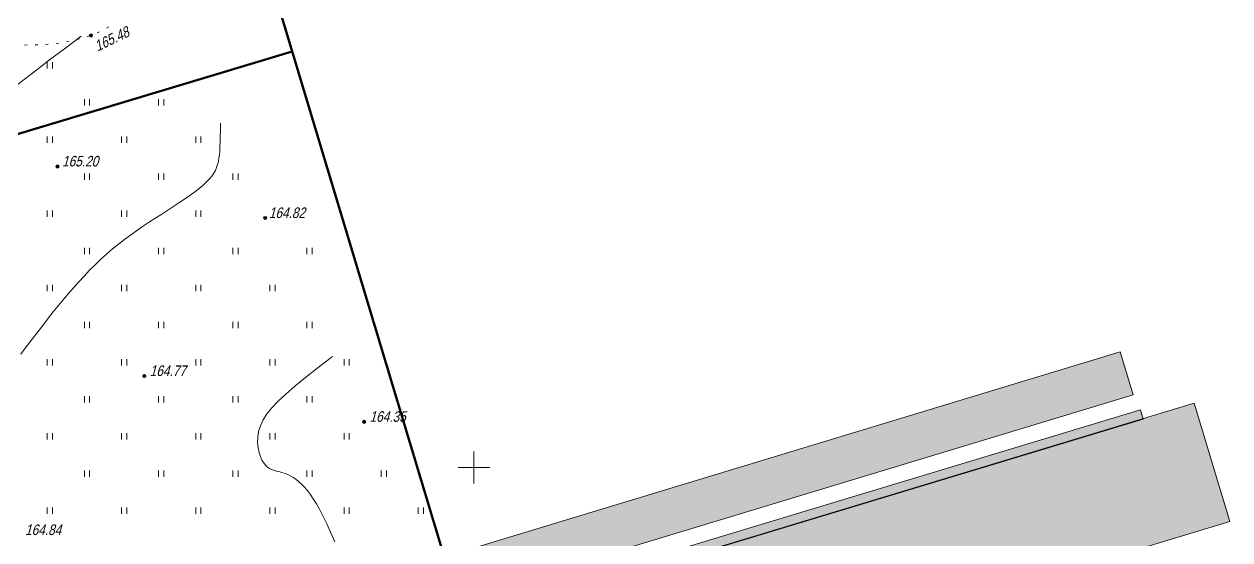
# Model space of a CAD drawing. Header units: millimetres. Extents: x -11347003 to 263213, y -3404021 to 236745.
# Drawn here: x 75603 to 189357, y 53578 to 102225 of the extents above; entities that cross this region are included whole.
import ezdxf

# ---------------------------------------------------------------- set-up
doc = ezdxf.new("R2010")
doc.units = ezdxf.units.MM
doc.layers.get('0').update_dxf_attribs({"lineweight": 13})
for name, color, linetype in [('23', 7, 'Continuous'), ('24_Растительость', 7, 'Continuous'), ('26', 32, 'Continuous'), ('38', 7, 'Continuous'), ('51', 92, 'Continuous'), ('Дороги отмостка', 5, 'Continuous'), ('Озеленение проект', 5, 'Continuous')]:
    doc.layers.add(name, color=color, linetype=linetype)
doc.layers.add('Разбивочный план', color=7, linetype='Continuous', lineweight=13)
doc.styles.get("Standard").update_dxf_attribs({"font": 'arial.ttf'})

# ---------------------------------------------------------------- blocks, each defined once
blk = doc.blocks.new('подоснова')
at = {"layer": '38', "lineweight": 13}
for points in [[(2205514.0314, 442890.7568, 1), (2205513.7314, 442890.7568, 1)], [(2205510.867732073, 442878.3920020833, 1), (2205510.567732073, 442878.3920020833, 1)], [(2205530.4562, 442873.5397, 1), (2205530.1562, 442873.5397, 1)], [(2205519.057500926, 442858.6267947898, 1), (2205518.757500926, 442858.6267947898, 1)], [(2205539.7964, 442854.3067, 1), (2205539.4964, 442854.3067, 1)]]:
    blk.add_hatch(color=256, dxfattribs=at).paths.add_polyline_path(points)
at = {"layer": '23', "linetype": 'Continuous', "lineweight": 13}
for p, q in [((2205514.676, 442891.105), (2205514.447, 442891.005)), ((2205515.567, 442891.556), (2205515.351, 442891.431)), ((2205510.839, 442890.036), (2205510.592, 442889.995)), ((2205511.826, 442890.197), (2205511.579, 442890.156)), ((2205512.793, 442890.445), (2205512.553, 442890.376)), ((2205513.754, 442890.721), (2205513.514, 442890.652)), ((2205507.848, 442889.855), (2205507.598, 442889.852)), ((2205508.848, 442889.867), (2205508.598, 442889.864)), ((2205509.846, 442889.922), (2205509.597, 442889.901))]:
    blk.add_line(p, q, dxfattribs=at)
at = {"layer": '24_Растительость', "linetype": 'Continuous', "lineweight": 13}
for p, q in [((2205509.751, 442887.635), (2205509.751, 442888.235)), ((2205510.246, 442887.635), (2205510.246, 442888.235)), ((2205513.251, 442884.135), (2205513.251, 442884.735)), ((2205513.746, 442884.135), (2205513.746, 442884.735)), ((2205520.251, 442884.135), (2205520.251, 442884.735)), ((2205520.746, 442884.135), (2205520.746, 442884.735)), ((2205509.751, 442880.635), (2205509.751, 442881.235)), ((2205510.246, 442880.635), (2205510.246, 442881.235)), ((2205516.751, 442880.635), (2205516.751, 442881.235)), ((2205517.246, 442880.635), (2205517.246, 442881.235)), ((2205523.751, 442880.635), (2205523.751, 442881.235)), ((2205524.246, 442880.635), (2205524.246, 442881.235)), ((2205513.251, 442877.135), (2205513.251, 442877.735)), ((2205513.746, 442877.135), (2205513.746, 442877.735)), ((2205520.251, 442877.135), (2205520.251, 442877.735)), ((2205520.746, 442877.135), (2205520.746, 442877.735)), ((2205527.251, 442877.135), (2205527.251, 442877.735)), ((2205527.746, 442877.135), (2205527.746, 442877.735)), ((2205509.751, 442873.635), (2205509.751, 442874.235)), ((2205510.246, 442873.635), (2205510.246, 442874.235)), ((2205516.751, 442873.635), (2205516.751, 442874.235)), ((2205517.246, 442873.635), (2205517.246, 442874.235)), ((2205523.751, 442873.635), (2205523.751, 442874.235)), ((2205524.246, 442873.635), (2205524.246, 442874.235)), ((2205513.251, 442870.135), (2205513.251, 442870.735)), ((2205513.746, 442870.135), (2205513.746, 442870.735)), ((2205520.251, 442870.135), (2205520.251, 442870.735)), ((2205520.746, 442870.135), (2205520.746, 442870.735)), ((2205527.251, 442870.135), (2205527.251, 442870.735)), ((2205527.746, 442870.135), (2205527.746, 442870.735)), ((2205534.251, 442870.135), (2205534.251, 442870.735)), ((2205534.746, 442870.135), (2205534.746, 442870.735)), ((2205509.751, 442866.635), (2205509.751, 442867.235)), ((2205510.246, 442866.635), (2205510.246, 442867.235)), ((2205516.751, 442866.635), (2205516.751, 442867.235)), ((2205517.246, 442866.635), (2205517.246, 442867.235)), ((2205523.751, 442866.635), (2205523.751, 442867.235)), ((2205524.246, 442866.635), (2205524.246, 442867.235)), ((2205530.751, 442866.635), (2205530.751, 442867.235)), ((2205531.246, 442866.635), (2205531.246, 442867.235)), ((2205513.251, 442863.135), (2205513.251, 442863.735)), ((2205513.746, 442863.135), (2205513.746, 442863.735)), ((2205520.251, 442863.135), (2205520.251, 442863.735)), ((2205520.746, 442863.135), (2205520.746, 442863.735)), ((2205527.251, 442863.135), (2205527.251, 442863.735)), ((2205527.746, 442863.135), (2205527.746, 442863.735)), ((2205534.251, 442863.135), (2205534.251, 442863.735)), ((2205534.746, 442863.135), (2205534.746, 442863.735)), ((2205509.751, 442859.635), (2205509.751, 442860.235)), ((2205510.246, 442859.635), (2205510.246, 442860.235)), ((2205516.751, 442859.635), (2205516.751, 442860.235)), ((2205517.246, 442859.635), (2205517.246, 442860.235)), ((2205523.751, 442859.635), (2205523.751, 442860.235)), ((2205524.246, 442859.635), (2205524.246, 442860.235)), ((2205530.751, 442859.635), (2205530.751, 442860.235)), ((2205531.246, 442859.635), (2205531.246, 442860.235)), ((2205537.751, 442859.635), (2205537.751, 442860.235)), ((2205538.246, 442859.635), (2205538.246, 442860.235)), ((2205513.251, 442856.135), (2205513.251, 442856.735)), ((2205513.746, 442856.135), (2205513.746, 442856.735)), ((2205520.251, 442856.135), (2205520.251, 442856.735)), ((2205520.746, 442856.135), (2205520.746, 442856.735)), ((2205527.251, 442856.135), (2205527.251, 442856.735)), ((2205527.746, 442856.135), (2205527.746, 442856.735)), ((2205534.251, 442856.135), (2205534.251, 442856.735)), ((2205534.746, 442856.135), (2205534.746, 442856.735)), ((2205509.751, 442852.635), (2205509.751, 442853.235)), ((2205510.246, 442852.635), (2205510.246, 442853.235)), ((2205516.751, 442852.635), (2205516.751, 442853.235)), ((2205517.246, 442852.635), (2205517.246, 442853.235)), ((2205523.751, 442852.635), (2205523.751, 442853.235)), ((2205524.246, 442852.635), (2205524.246, 442853.235)), ((2205530.751, 442852.635), (2205530.751, 442853.235)), ((2205531.246, 442852.635), (2205531.246, 442853.235)), ((2205537.751, 442852.635), (2205537.751, 442853.235)), ((2205538.246, 442852.635), (2205538.246, 442853.235)), ((2205513.251, 442849.135), (2205513.251, 442849.735)), ((2205513.746, 442849.135), (2205513.746, 442849.735)), ((2205520.251, 442849.135), (2205520.251, 442849.735)), ((2205520.746, 442849.135), (2205520.746, 442849.735)), ((2205527.251, 442849.135), (2205527.251, 442849.735)), ((2205527.746, 442849.135), (2205527.746, 442849.735)), ((2205534.251, 442849.135), (2205534.251, 442849.735)), ((2205534.746, 442849.135), (2205534.746, 442849.735)), ((2205541.251, 442849.135), (2205541.251, 442849.735)), ((2205541.746, 442849.135), (2205541.746, 442849.735)), ((2205509.751, 442845.635), (2205509.751, 442846.235)), ((2205510.246, 442845.635), (2205510.246, 442846.235)), ((2205516.751, 442845.635), (2205516.751, 442846.235)), ((2205517.246, 442845.635), (2205517.246, 442846.235)), ((2205523.751, 442845.635), (2205523.751, 442846.235)), ((2205524.246, 442845.635), (2205524.246, 442846.235)), ((2205530.751, 442845.635), (2205530.751, 442846.235)), ((2205531.246, 442845.635), (2205531.246, 442846.235)), ((2205537.751, 442845.635), (2205537.751, 442846.235)), ((2205538.246, 442845.635), (2205538.246, 442846.235)), ((2205544.751, 442845.635), (2205544.751, 442846.235)), ((2205545.246, 442845.635), (2205545.246, 442846.235))]:
    blk.add_line(p, q, dxfattribs=at)
at = {"layer": '26', "linetype": 'Continuous', "lineweight": 13}
for points in [[(2205506.798900879, 442885.9920416666), (2205507.71115625, 442886.7080833333), (2205508.764376465, 442887.52146875), (2205509.975878906, 442888.4477291667), (2205511.362980957, 442889.5023958333), (2205512.943, 442890.701)], [(2205507.245080729, 442860.6765729167), (2205507.676019206, 442861.2494244792), (2205508.110166667, 442861.8211666667), (2205508.545120768, 442862.3927067057), (2205508.981643229, 442862.9640807292), (2205509.421286784, 442863.5351070964), (2205509.865604166, 442864.1056041667), (2205510.316148112, 442864.6753902995), (2205510.774471354, 442865.2442838542), (2205511.242126627, 442865.8121031901), (2205511.720666667, 442866.3786666666), (2205512.211233073, 442866.9433619792), (2205512.713322917, 442867.5038541667), (2205513.226022135, 442868.0573776041), (2205513.748416667, 442868.6011666667), (2205514.279592448, 442869.1324557292), (2205514.818635417, 442869.6484791667), (2205515.364631511, 442870.1464713542), (2205515.916666667, 442870.6236666667), (2205516.473872396, 442871.0782519531), (2205517.0355625, 442871.5122239583), (2205517.601096354, 442871.928531901), (2205518.169833333, 442872.330125), (2205518.741132813, 442872.719952474), (2205519.314354167, 442873.1009635417), (2205519.888856771, 442873.4761074219), (2205520.464, 442873.8483333333), (2205521.038072592, 442874.2197434896), (2205521.605080729, 442874.5890520833), (2205522.157959961, 442874.954126302), (2205522.689645834, 442875.3128333333), (2205523.193073893, 442875.6630403646), (2205523.661179688, 442876.0026145833), (2205524.086898763, 442876.3294231771), (2205524.463166667, 442876.6413333333), (2205524.784961426, 442876.9372307942), (2205525.05543099, 442877.2200755208), (2205525.279765788, 442877.4938460286), (2205525.46315625, 442877.7625208333), (2205525.610792806, 442878.0300784505), (2205525.727865885, 442878.3004973958), (2205525.819565918, 442878.5777561849), (2205525.891083333, 442878.8658333333), (2205525.947070475, 442879.1695777994), (2205525.990027344, 442879.4973203125), (2205526.021915853, 442879.8582620443), (2205526.044697917, 442880.2616041666), (2205526.060335449, 442880.7165478516), (2205526.070790364, 442881.2322942708), (2205526.078024577, 442881.8180445964), (2205526.084, 442882.483)], [(2205536.869684038, 442842.9982084955), (2205536.482271652, 442843.899089261), (2205536.124575088, 442844.6924114786), (2205535.788928657, 442845.3916634139), (2205535.467666666, 442846.0103333334), (2205535.154496745, 442846.5603681642), (2205534.848619792, 442847.0475494792), (2205534.550610026, 442847.4761175131), (2205534.261041667, 442847.8503125001), (2205533.980488932, 442848.1743746745), (2205533.709526042, 442848.452544271), (2205533.448727214, 442848.6890615235), (2205533.198666667, 442848.8881666667), (2205532.95958724, 442849.0540843098), (2205532.73040625, 442849.1909765625), (2205532.509709636, 442849.3029899088), (2205532.296083333, 442849.3942708333), (2205532.088113281, 442849.4689658203), (2205531.884385417, 442849.5312213541), (2205531.683485677, 442849.5851839192), (2205531.484, 442849.635), (2205531.284979492, 442849.6854485677), (2205531.087335938, 442849.7438385417), (2205530.892446289, 442849.8181113281), (2205530.7016875, 442849.9162083333), (2205530.516436523, 442850.0460709636), (2205530.338070313, 442850.215640625), (2205530.167965821, 442850.432858724), (2205530.0075, 442850.7056666667), (2205529.859747396, 442851.0393706055), (2205529.734572917, 442851.4287356772), (2205529.643539062, 442851.8658917643), (2205529.598208333, 442852.34296875), (2205529.610143229, 442852.8520965169), (2205529.69090625, 442853.385404948), (2205529.852059896, 442853.9350239258), (2205530.105166667, 442854.4930833333), (2205530.461439779, 442855.0559357096), (2205530.930695313, 442855.6368242187), (2205531.522400065, 442856.2532146809), (2205532.246020833, 442856.9225729166), (2205533.111024414, 442857.662364746), (2205534.126877604, 442858.4900559895), (2205535.3030472, 442859.4231124673), (2205536.649, 442860.4789999998)]]:
    blk.add_lwpolyline(points, dxfattribs=at)
at = {"layer": '38', "lineweight": 13}
for centre in [(2205513.8814, 442890.7568), (2205510.717732073, 442878.3920020833), (2205530.3062, 442873.5397), (2205518.907500926, 442858.6267947898), (2205539.6464, 442854.3067)]:
    blk.add_circle(centre, 0.15, dxfattribs=at)
at = {"layer": '51', "lineweight": 13}
for p, q in [((2205550, 442848.5), (2205550, 442851.5)), ((2205550, 442850), (2205548.5, 442850)), ((2205550, 442850), (2205551.5, 442850))]:
    blk.add_line(p, q, dxfattribs=at)
at = {"layer": '38', "lineweight": 13, "oblique": 15, "width": 0.8}
blk.add_text('165.48    ', height=1, rotation=25.84978332647038, dxfattribs=at).set_placement((2205514.505764288, 442889.2247712128))
for s, p in [('165.20', (2205511.140632073, 442878.3938020833)), ('164.82    ', (2205530.65, 442873.53)), ('164.77', (2205519.411100926, 442858.6300947898)), ('164.35    ', (2205540.15, 442854.31)), ('164.84    ', (2205507.65, 442843.63))]:
    blk.add_text(s, height=1, dxfattribs=at).set_placement(p)

msp = doc.modelspace()

# ---------------------------------------------------------------- hatches: boundary and pattern name
at = {"layer": 'Дороги отмостка', "ltscale": 100, "true_color": 0xb3b3b3, "transparency": 33554636}
h = msp.add_hatch(color=253, dxfattribs=at)
h.dxf.hatch_style = 1
edge = h.paths.add_edge_path()
edge.add_line((-173193.1007139683, -42190.77630969881), (-169868.5250337124, -53194.07359090447))
edge.add_line((-169868.5250337124, -53194.07359090447), (43363.3331284523, 11128.69520765544))
edge.add_arc((50622.85877914497, -13304.7547274289), 25489.09940353598, 61.597887706033305, 106.54743367218211, ccw=False)
edge.add_arc((49632.08714905291, -13444.31159003902), 26095.54848370346, 15.897069507143328, 59.82984644903718, ccw=False)
edge.add_line((74729.61974239348, -6296.479163944714), (88497.0605201721, -58459.16328942775))
edge.add_line((88497.0605201721, -58459.16328942775), (96402.72641563414, -56358.48559534549))
edge.add_line((96402.72641563414, -56358.48559534549), (82925.04636335371, -5636.741929471485))
edge.add_line((82925.04636335371, -5636.741929471485), (82132.83852243422, -2655.356195057301))
edge.add_arc((106123.0607824037, 4065.729121785773), 24913.92686669483, 106.8204622950656, 195.6507129658377, ccw=False)
edge.add_line((98913.62632465361, 27913.74385505915), (189357.2438480854, 55296.68398675323))
edge.add_line((189357.2438480854, 55296.68398675323), (185978.783670187, 66478.32196608186))
edge.add_line((185978.783670187, 66478.32196608186), (84019.88465633336, 35614.24779801929))
edge.add_line((84019.88465633335, 35614.24779801929), (70016.4876858466, 31388.54430117847))
edge.add_arc((68281.13277370628, 37132.11319599845), 6000.003360051816, 196.861207731048, 286.8116029044593, ccw=False)
edge.add_line((62539.06844522309, 35391.78633928618), (47679.90529364079, 84561.80289605736))
edge.add_line((47679.90529364078, 84561.80289605736), (48908.84960974648, 84932.91820376285))
edge.add_line((48908.84960974648, 84932.91820376285), (48332.85830070254, 84758.55794256434))
edge.add_line((48332.85830070254, 84758.55794256434), (48331.67965678741, 84758.14402140387))
edge.add_line((48331.67965678741, 84758.14402140387), (47827.20056658979, 86435.15196494207))
edge.add_line((47827.20056658979, 86435.15196494207), (55292.76845337159, 88691.01979006032))
edge.add_line((55292.76845337159, 88691.01979006032), (55797.24754356932, 87014.01184652219))
edge.add_line((55797.24754356932, 87014.01184652219), (29220.24530609254, 174975.4468261486))
edge.add_line((29220.24530609253, 174975.4468261486), (25460.25239196901, 187419.8211891184))
edge.add_line((25460.25239196901, 187419.8211891184), (13015.87802899918, 183659.8282749949))
edge.add_line((13015.87802899918, 183659.8282749949), (-120689.3394832336, 143261.6434630507))
edge.add_line((-120689.3394832336, 143261.6434630507), (-116349.4575877285, 128903.1385952183))
edge.add_line((-116349.4575877285, 128903.1385952183), (-75470.98641291082, -6401.083037410368))
edge.add_arc((-81214.57773037827, -8136.35211680772), 6000.000000000003, -73.18814423265411, 16.810756363731514, ccw=False)
edge.add_line((-79479.19844204748, -13879.91013650532), (-173193.1007139683, -42190.77630969881))
h.paths.add_polyline_path([(-67295.95881817456, 9558.78046884379), (-38669.05040758134, 18208.22877677777), (-38673.47816071531, 18205.2634472824), (-37716.21859433301, 18494.49367144574), (-37711.79084119925, 18497.45900094179), (-9334.089275363867, 27071.61095864504), (-9335.236387552875, 27075.4695644734), (-8377.976821170567, 27364.69978863675), (-8376.829708981573, 27360.84118280837), (20964.54380744326, 36226.16082802037), (20962.7935310573, 36232.01738683636), (21920.05309743961, 36521.24761099971), (21921.80337384221, 36515.39105218874), (38672.67518034694, 41576.56628372674), (35335.25100615423, 52622.37322545581), (35335.23549924284, 52622.36853530182), (34698.92900608348, 54728.33958134287), (34698.93689354445, 54728.34196932569), (31555.88711080803, 65130.83446044026), (31556.01642175167, 65130.87353096515), (31266.78619758832, 66088.13309734745), (31266.65072634665, 66088.09216552551), (29882.69102295909, 70668.54838224151), (33027.46025913008, 76536.43845648342), (32674.0750237342, 76725.82439213037), (32655.40532641065, 76723.38251799293), (29829.97302926208, 78225.69151890778), (29853.57674448278, 78237.4129310849), (29479.88641068536, 78419.27317427655), (28246.55780031902, 76083.62622819844), (28126.22216181305, 76481.89871650506), (31256.23704323685, 82322.25833455313), (30944.80792545281, 82489.16205913972), (30906.17785896585, 82515.82528709745), (28080.74556181728, 84018.13428801231), (28083.2104115986, 84022.81765325554), (27730.64985816844, 84211.7648844209), (26490.10202067235, 81897.00097151787), (25815.58032378905, 84131.68653768708), (28945.65289729808, 89972.15380459235), (28593.09234386775, 90161.10103575766), (27997.80247319387, 90480.13381384418), (26287.66799735698, 91396.6435339074), (25744.2311482441, 91687.8868024864), (25396.44733151883, 91817.59032854214), (24179.00229885126, 89545.9344178359), (22914.43777540951, 93731.2386715665), (26045.01094927164, 99571.94963273578), (25692.43213909978, 99760.86279826885), (25420.91427088344, 99906.42079864917), (23172.82854920354, 101111.2338964299), (22871.99340814786, 101272.4600074813), (22519.43285431181, 101461.407238864), (21278.30455276946, 99146.31651752346), (21164.60650841976, 99522.62069163783), (24294.95650202258, 105362.8493360301), (23934.46196621618, 105556.0047618781), (23520.85789924338, 105777.7108008791), (21356.12110643388, 106937.8548363458), (21120.84244049484, 107063.9473672569), (20769.13877007676, 107252.4794425282), (19528.47328577969, 104937.6985375948), (17478.19393222969, 111723.4676618942), (20608.92569350935, 117564.4506885805), (20248.63836622561, 117757.5389176857), (19840.67637135281, 117976.1773575279), (17740.95787446605, 119101.4762383958), (17435.91649619794, 119265.0004486015), (17075.59338502556, 119458.0639983488), (15842.51744506831, 117138.6835077308), (15728.80416162621, 117514.98307765), (18859.15547200627, 123355.9045225101), (18498.91577043829, 123548.9282653159), (18187.75336031249, 123715.7280160029), (15999.7226428874, 124888.3559283988), (15686.08304438689, 125056.4443124902), (15333.52249095655, 125245.3915436555), (14092.55463260036, 122929.843905127), (13199.14572321128, 125885.7490933831), (13199.36415913594, 125885.8195817562), (12910.1339349726, 126843.0791481385), (12909.91549904625, 126843.008659771), (10903.10582336507, 133484.9070488874), (10903.20209413653, 133484.9411079032), (10613.9718699734, 134442.2006742856), (10613.87559920382, 134442.1666152628), (8921.406304779344, 140043.6988464902), (12050.80901551283, 145883.1014919803), (11698.24846208243, 146072.0487231457), (11269.05796704329, 146302.0641201919), (8877.76403464099, 147583.6265724674), (8525.203481210843, 147772.5738036328), (7724.657849437459, 146278.8191227965), (7285.237286180953, 145458.8951894586), (7151.212729460956, 145903.1213407915), (10281.60694944937, 151744.1887745275), (9929.046396019005, 151933.1360056927), (9481.763351400286, 152172.5222716546), (7517.488760447626, 153225.2329098633), (7108.349450304058, 153443.947325384), (6756.096982314788, 153633.8394069371), (5514.954358007464, 151317.9656689995), (4898.527018791698, 153361.6626917004), (8029.985385490989, 159204.7157388322), (7677.424832060824, 159393.6629699975), (7220.986323882827, 159638.2813525089), (5312.706771845003, 160660.9826562671), (4856.767464931036, 160904.8521142821), (4504.043780712891, 161094.3681602142), (3263.041637983482, 158777.9493591691), (2108.936645079069, 162600.3677849037), (2107.414916143152, 162599.9624045467), (1818.184691979808, 163557.221970929), (1820.305498105566, 163557.8084994924), (440.2769662442843, 168127.4196963524), (-16314.53912853424, 163065.0559573006), (-16314.48556376712, 163065.3792816428), (-17271.74513014941, 162776.1490574794), (-17271.66464476232, 162775.8664204137), (-105533.7554001782, 136108.0232614326), (-99477.24434542398, 116063.8011447006), (-99474.99558590511, 116064.4746787755), (-99188.07519890995, 115106.5202479561), (-99188.0014632216, 115106.5423327981), (-89085.1132564174, 81670.69133554999), (-89081.0165945055, 81671.91834153619), (-88794.09620751035, 80713.96391071679), (-88795.86735694161, 80713.43342736195), (-87850.31447894227, 77584.09514358942), (-87847.10594785259, 77585.04844063788), (-86921.53144500415, 74521.82924513833), (-86924.73997609383, 74520.87594808987), (-78727.41692913599, 47391.56627947328), (-78721.28392303809, 47392.67331232465), (-78434.36353604293, 46434.71888150525), (-78438.17404693352, 46434.30746757046)], flags=0)
edge = h.paths.add_edge_path(flags=16)
edge.add_line((-7599.567159501687, 169073.1670159562), (-328.4236766837203, 171270.0993144832))
edge.add_arc((1118.981253097753, 166468.1034249834), 5015.390867472641, -23.67867824913759, 106.7737186424448, ccw=False)
edge.add_line((5712.136939247135, 164453.8873500993), (4504.043780712891, 161094.3681602142))
edge.add_line((4504.043780712891, 161094.3681602142), (4856.767464931036, 160904.8521142821))
edge.add_line((4856.767464931036, 160904.8521142821), (5312.706771845003, 160660.9826562671))
edge.add_line((5312.706771845003, 160660.9826562671), (7220.986323882827, 159638.2813525089))
edge.add_line((7220.986323882827, 159638.2813525089), (7677.424832060824, 159393.6629699975))
edge.add_line((7677.424832060824, 159393.6629699975), (8029.985385490989, 159204.7157388322))
edge.add_line((8029.985385490989, 159204.7157388322), (4898.527018791698, 153361.6626917004))
edge.add_line((4898.527018791698, 153361.6626917004), (5514.954358007464, 151317.9656689995))
edge.add_line((5514.954358007464, 151317.9656689995), (6756.096982314774, 153633.8394069371))
edge.add_line((6756.096982314774, 153633.8394069371), (7108.349450304058, 153443.947325384))
edge.add_line((7108.349450304058, 153443.947325384), (7517.488760447626, 153225.2329098633))
edge.add_line((7517.488760447626, 153225.2329098633), (9481.763351400286, 152172.5222716546))
edge.add_line((9481.763351400286, 152172.5222716546), (9929.046396019005, 151933.1360056927))
edge.add_line((9929.046396019005, 151933.1360056927), (10281.60694944938, 151744.1887745275))
edge.add_line((10281.60694944938, 151744.1887745275), (7151.212729460956, 145903.1213407915))
edge.add_line((7151.212729460956, 145903.1213407915), (7285.237286180953, 145458.8951894586))
edge.add_line((7285.237286180953, 145458.8951894586), (7724.657849437459, 146278.8191227965))
edge.add_line((7724.657849437459, 146278.8191227965), (8525.203481210843, 147772.5738036328))
edge.add_line((8525.203481210843, 147772.5738036328), (8877.76403464099, 147583.6265724674))
edge.add_line((8877.76403464099, 147583.6265724674), (11269.05796704329, 146302.0641201919))
edge.add_line((11269.05796704329, 146302.0641201919), (11698.24846208243, 146072.0487231457))
edge.add_line((11698.24846208243, 146072.0487231457), (12050.80901551283, 145883.1014919803))
edge.add_line((12050.80901551283, 145883.1014919803), (10172.03136988521, 142377.451356597))
edge.add_line((10172.03136988521, 142377.451356597), (11719.90037225467, 137254.4998590105))
edge.add_line((11719.90037225467, 137254.4998590105), (12761.12917924265, 133808.3654200342))
edge.add_line((12761.12917924265, 133808.3654200342), (15055.0234765321, 126216.308722979))
edge.add_line((15055.0234765321, 126216.308722979), (13262.87603285224, 125674.8221449675))
edge.add_line((13262.87603285224, 125674.8221449675), (14092.55463260038, 122929.843905127))
edge.add_line((14092.55463260038, 122929.843905127), (15333.52249095655, 125245.3915436555))
edge.add_line((15333.52249095655, 125245.3915436555), (15686.08304438689, 125056.4443124902))
edge.add_line((15686.08304438689, 125056.4443124902), (15999.7226428874, 124888.3559283988))
edge.add_line((15999.7226428874, 124888.3559283988), (18187.75336031249, 123715.7280160029))
edge.add_line((18187.75336031249, 123715.7280160029), (18498.91577043829, 123548.9282653159))
edge.add_line((18498.91577043829, 123548.9282653159), (18859.15547200627, 123355.9045225101))
edge.add_line((18859.15547200627, 123355.9045225101), (15728.80416162621, 117514.98307765))
edge.add_line((15728.80416162621, 117514.98307765), (15842.51744506831, 117138.6835077308))
edge.add_line((15842.51744506831, 117138.6835077308), (17075.59338502556, 119458.0639983488))
edge.add_line((17075.59338502556, 119458.0639983488), (17435.91649619794, 119265.0004486015))
edge.add_line((17435.91649619794, 119265.0004486015), (17740.95787446606, 119101.4762383958))
edge.add_line((17740.95787446606, 119101.4762383958), (19840.67637135281, 117976.1773575279))
edge.add_line((19840.67637135281, 117976.1773575279), (20248.63836622561, 117757.5389176857))
edge.add_line((20248.63836622561, 117757.5389176857), (20608.92569350935, 117564.4506885805))
edge.add_line((20608.92569350935, 117564.4506885805), (17478.19393222988, 111723.4676618946))
edge.add_line((17478.19393222988, 111723.4676618946), (17753.43145671671, 110812.5194575546))
edge.add_line((17753.43145671671, 110812.5194575546), (18100.5077257125, 109663.8079778958))
edge.add_line((18100.5077257125, 109663.8079778958), (18675.72502557085, 107760.0226296294))
edge.add_line((18675.72502557085, 107760.0226296294), (18794.66026370469, 107366.3850185783))
edge.add_line((18794.66026370469, 107366.3850185783), (19528.47328577969, 104937.6985375948))
edge.add_line((19528.47328577969, 104937.6985375948), (20769.13877007674, 107252.4794425282))
edge.add_line((20769.13877007674, 107252.4794425282), (21120.84244049484, 107063.9473672569))
edge.add_line((21120.84244049484, 107063.9473672569), (21356.12110643388, 106937.8548363458))
edge.add_line((21356.12110643388, 106937.8548363458), (23520.85789924338, 105777.7108008791))
edge.add_line((23520.85789924338, 105777.7108008791), (23934.46196621618, 105556.0047618781))
edge.add_line((23934.46196621618, 105556.0047618781), (24294.95650202259, 105362.8493360301))
edge.add_line((24294.95650202259, 105362.8493360301), (21164.60650841976, 99522.62069163783))
edge.add_line((21164.60650841976, 99522.62069163783), (21278.30455276946, 99146.31651752346))
edge.add_line((21278.30455276946, 99146.31651752346), (22519.43285431181, 101461.407238864))
edge.add_line((22519.43285431181, 101461.407238864), (22871.99340814786, 101272.4600074813))
edge.add_line((22871.99340814786, 101272.4600074813), (23130.62114726175, 101133.8540439591))
edge.add_line((23130.62114726175, 101133.8540439591), (25406.27848196971, 99914.26453432595))
edge.add_line((25406.27848196971, 99914.26453432595), (25692.43213909978, 99760.86279826885))
edge.add_line((25692.43213909978, 99760.86279826885), (26045.01094927164, 99571.94963273578))
edge.add_line((26045.01094927164, 99571.94963273578), (22914.43777540951, 93731.2386715665))
edge.add_line((22914.43777540951, 93731.2386715665), (24179.00229885126, 89545.9344178359))
edge.add_line((24179.00229885126, 89545.9344178359), (25396.44733151883, 91817.59032854214))
edge.add_line((25396.44733151883, 91817.59032854214), (25744.2311482441, 91687.8868024864))
edge.add_line((25744.2311482441, 91687.8868024864), (26287.66799735698, 91396.6435339074))
edge.add_line((26287.66799735698, 91396.6435339074), (27997.80247319387, 90480.13381384418))
edge.add_line((27997.80247319387, 90480.13381384418), (28593.09234386775, 90161.10103575766))
edge.add_line((28593.09234386775, 90161.10103575766), (28945.65289729808, 89972.15380459235))
edge.add_line((28945.65289729808, 89972.15380459235), (25815.58032378905, 84131.68653768708))
edge.add_line((25815.58032378905, 84131.68653768708), (26490.10202067235, 81897.00097151787))
edge.add_line((26490.10202067235, 81897.00097151787), (27730.64985816844, 84211.7648844209))
edge.add_line((27730.64985816844, 84211.7648844209), (28083.2104115986, 84022.81765325554))
edge.add_line((28083.2104115986, 84022.81765325554), (28080.74556181728, 84018.13428801231))
edge.add_line((28080.74556181728, 84018.13428801231), (30906.17785896585, 82515.82528709745))
edge.add_line((30906.17785896585, 82515.82528709745), (30944.80792545281, 82489.16205913972))
edge.add_line((30944.80792545281, 82489.16205913972), (31256.23704323685, 82322.25833455313))
edge.add_line((31256.23704323685, 82322.25833455313), (28126.22216181305, 76481.89871650506))
edge.add_line((28126.22216181305, 76481.89871650506), (28246.55780031902, 76083.62622819844))
edge.add_line((28246.55780031902, 76083.62622819844), (29479.88641068536, 78419.27317427655))
edge.add_line((29479.88641068536, 78419.27317427655), (29853.56460634454, 78237.39010256785))
edge.add_line((29853.56460634454, 78237.39010256785), (29829.97302926208, 78225.69151890778))
edge.add_line((29829.97302926208, 78225.69151890778), (32655.40532641065, 76723.38251799293))
edge.add_line((32655.40532641065, 76723.38251799293), (32674.0750237342, 76725.82439213037))
edge.add_line((32674.0750237342, 76725.82439213037), (33027.46025913001, 76536.43845648345))
edge.add_line((33027.46025913001, 76536.43845648345), (32555.09218121541, 75655.03707290883))
edge.add_line((32555.09218121542, 75655.03707290883), (34382.92861241207, 74675.44752626545))
edge.add_arc((32965.82437866843, 72031.24337554179), 2999.99999999973, 16.802461588686185, 61.81187628378132, ccw=False)
edge.add_line((35837.74561574422, 72898.46215303187), (43910.72249311735, 46164.95743536392))
edge.add_arc((37688.22647945571, 44285.98341745813), 6499.999999999998, -73.18604665254168, 16.80246158878242, ccw=False)
edge.add_line((39568.44849952265, 38063.86439294121), (-63795.61982346034, 6829.332371592591))
edge.add_arc((-65820.45118923954, 13530.08292210235), 7000.000000000002, 196.8118762837803, 286.81375567879354, ccw=False)
edge.add_line((-72521.2681539156, 11505.47135295892), (-107823.4746564682, 128344.628382257))
edge.add_arc((-98250.87899265584, 131236.9306239233), 9999.999999999314, 106.8118762837594, 196.8118762839779, ccw=False)
edge.add_line((-101143.1812342856, 140809.5262877466), (-7599.56715950169, 169073.1670159562))
edge = h.paths.add_edge_path(flags=16)
edge.add_arc((-51603.18681607785, 1614.133761280693), 3500.000000000001, 61.79635023838932, 151.8274023293025, ccw=False)
edge.add_line((-49949.06265468601, 4698.59048146656), (-47145.99955495636, 3195.371334694797))
edge.add_line((-47145.99955495636, 3195.371334694797), (-15271.50069594177, 12843.15159601882))
edge.add_line((-15271.50069594176, 12843.15159601882), (-13769.8009213701, 15647.02897053616))
edge.add_arc((-10684.44818305912, 13994.57670792856), 3500.000000000012, 61.796350238371474, 151.8274023291905, ccw=False)
edge.add_line((-9030.324021666314, 17079.03342811392), (-6227.260921937628, 15575.81428134267))
edge.add_line((-6227.260921937628, 15575.81428134267), (26386.52423531207, 25429.87381138198))
edge.add_line((26386.52423531207, 25429.87381138198), (28182.42809828367, 28783.0701649145))
edge.add_arc((32751.58898909386, 26428.92115888899), 5139.965835361189, 83.76537614854749, 152.7413137895416, ccw=False)
edge.add_line((33309.78980095137, 31538.48676100449), (40725.33645964259, 30508.41758030784))
edge.add_arc((39825.06078422912, 24213.59062081118), 6358.879047579617, 25.10488915161659, 81.86084689266659, ccw=False)
edge.add_arc((43141.73252104055, 25989.36029659744), 2609.845544774344, -73.95967330564821, 20.691545952081015, ccw=False)
edge.add_line((43862.86900645898, 23481.12268086466), (-53012.96410636017, -5789.290781642445))
edge.add_arc((-53736.038824252, -3396.141611125549), 2500.000000000007, 196.5635358453647, 286.81185611259923, ccw=False)
edge.add_line((-56132.29931935841, -4108.837647028941), (-56293.66569882901, -3566.28393424795))
edge.add_arc((-49905.01678074001, -1824.789357654695), 6621.754930447318, 153.387875633784, 195.2479043984691, ccw=False)
edge.add_line((-55825.25946095458, 1141.414439502398), (-54688.53955439206, 3266.586023882259))
edge = h.paths.add_edge_path(flags=16)
edge.add_line((49003.73170396713, 36519.35414420675), (51875.51040311401, 37387.0448166968))
edge.add_arc((52453.97085144071, 35472.52568393221), 1999.999999999998, 16.811876283780407, 106.8118762837803, ccw=False)
edge.add_line((54368.4899842053, 36050.98613225891), (55315.72174205098, 32899.44634525649))
edge.add_arc((51930.22115197637, 32015.93722050086), 3498.885911104004, -163.20637023006338, 14.626183030737593, ccw=False)
edge.add_line((48580.557033691, 31005.02035270524), (47667.67301952923, 34026.37456311547))
edge.add_arc((49582.19215229382, 34604.83501144216), 1999.999999999996, 106.81187628378001, 196.8118762837801, ccw=False)
edge = h.paths.add_edge_path(flags=16)
edge.add_line((-67366.23546813907, 1358.868030425103), (-64494.4567689922, 2226.55870291515))
edge.add_arc((-63915.99632066551, 312.0395701505622), 1999.999999999998, 16.811876283780407, 106.8118762837803, ccw=False)
edge.add_line((-62001.47718790092, 890.500018477258), (-61054.24543005523, -2261.039768525156))
edge.add_arc((-64439.74602012985, -3144.548893280788), 3498.885911104005, -163.20637023006338, 14.626183030737593, ccw=False)
edge.add_line((-67789.41013841522, -4155.465761076404), (-68702.29415257697, -1134.111550666181))
edge.add_arc((-66787.77501981237, -555.6511023394943), 2000.000000000009, 106.8118762837804, 196.8118762837799, ccw=False)
at = {"layer": 'Озеленение проект', "lineweight": 15, "ltscale": 100, "transparency": 33554643}
h = msp.add_hatch(dxfattribs=at)
h.set_pattern_fill('CORK', color=64, scale=100)
h.set_pattern_definition([(0, (0, 0), (0, 317.5), []), (135, (158.75, -158.75), (-635.0002742818307, -635.0002742818306), [449.013, -449.013]), (135, (238.125, -158.75), (-635.0002742818307, -635.0002742818306), [449.013, -449.013]), (135, (317.5, -158.75), (-635.0002742818307, -635.0002742818306), [449.013, -449.013])])
edge = h.paths.add_edge_path()
edge.add_line((66753.20808554521, 31340.96955740925), (180915.3802486137, 65844.6014065072))
edge.add_line((180915.3802486137, 65844.6014065072), (181178.5794306472, 64973.49509923905))
edge.add_line((181178.5794306472, 64973.49509923905), (70045.05795009162, 31391.99870956971))
edge.add_arc((68309.70267752232, 37135.56398542106), 5999.999999999959, 254.9646014404145, 286.8116161944365, ccw=False)
edge = h.paths.add_edge_path()
edge.add_line((62402.37689808963, 35942.10371154601), (179013.4988520239, 71311.48764677625))
edge.add_line((179013.4988520239, 71311.48764677625), (180242.7277745213, 67243.12748011667))
edge.add_line((180242.7277745213, 67243.12748011667), (64758.9620461085, 32301.94241819369))
edge.add_arc((68463.55346779332, 37283.12802051182), 6207.753829394509, 192.4756147453675, 233.3611985756388, ccw=False)

# ---------------------------------------------------------------- linework, layer by layer
at = {"ltscale": 100}
msp.add_lwpolyline([(62402.37689808963, 35942.10371154601), (179013.4988520239, 71311.48764677625), (180242.7277745213, 67243.12748011667), (64758.9620461085, 32301.94241819369, -0.1803139446136447), (62402.37689808963, 35942.10371154601)], format="xyb", dxfattribs=at)
for points, elevation in [([(-173193.1007139683, -42190.77630969882), (-169868.5250337124, -53194.07359090447), (43363.3331284523, 11128.69520765543, -0.1986835197694917), (62746.91811466217, 9116.248230338097, -0.1940759279966957), (74729.6197423935, -6296.479163944721), (88497.06052017212, -58459.16328942776), (96402.72641563416, -56358.4855953455), (82925.04636335373, -5636.741929471493), (82132.83852243423, -2655.356195057298, -0.4082464246606251), (98913.62632465363, 27913.74385505915), (189357.2438480854, 55296.68398675323), (185978.783670187, 66478.32196608186), (84019.88465633336, 35614.24779801929)], -77.60635242077379), ([(66753.20808554521, 31340.96955740925), (180915.3802486137, 65844.6014065072), (181178.5794306472, 64973.49509923905), (70045.05795009162, 31391.99870956971, -0.1398601896407502), (66753.20808554521, 31340.96955740925)], 164922.3936475792)]:
    msp.add_lwpolyline(points, format="xyb", dxfattribs=dict(at, elevation=elevation))
at = {"color": 1, "lineweight": 13, "elevation": -77.60635242077379}
msp.add_lwpolyline([(74729.61974239348, -6296.479163944714), (88497.0605201721, -58459.16328942775), (96402.72641563414, -56358.48559534549), (82925.04636335371, -5636.741929471485), (82132.83852243422, -2655.356195057301, -0.4082464246606253), (98913.62632465361, 27913.74385505915), (189357.2438480854, 55296.68398675323), (185978.783670187, 66478.32196608186), (84019.88465633335, 35614.24779801929), (70016.4876858466, 31388.54430117847, -0.4139600076569904)], format="xyb", dxfattribs=at)
at = {"layer": 'Разбивочный план', "lineweight": 50}
msp.add_lwpolyline([(115282.8598837128, 51775.78657603734), (64208.13591955649, 221523.6786484697)], dxfattribs=at)
at = {"layer": 'Разбивочный план', "lineweight": 50, "elevation": 11.64095286311606}
msp.add_lwpolyline([(-90642.1945601675, 42031.06140096824), (100876.3093727802, 99656.25251809601)], dxfattribs=at)

# ---------------------------------------------------------------- block references
at = {"lineweight": 9, "xscale": 1000, "yscale": 1000, "zscale": 1000}
msp.add_blockref('подоснова', (-2205431962.000465, -442789597.511568), dxfattribs=at)

doc.saveas('drawing.dxf')
